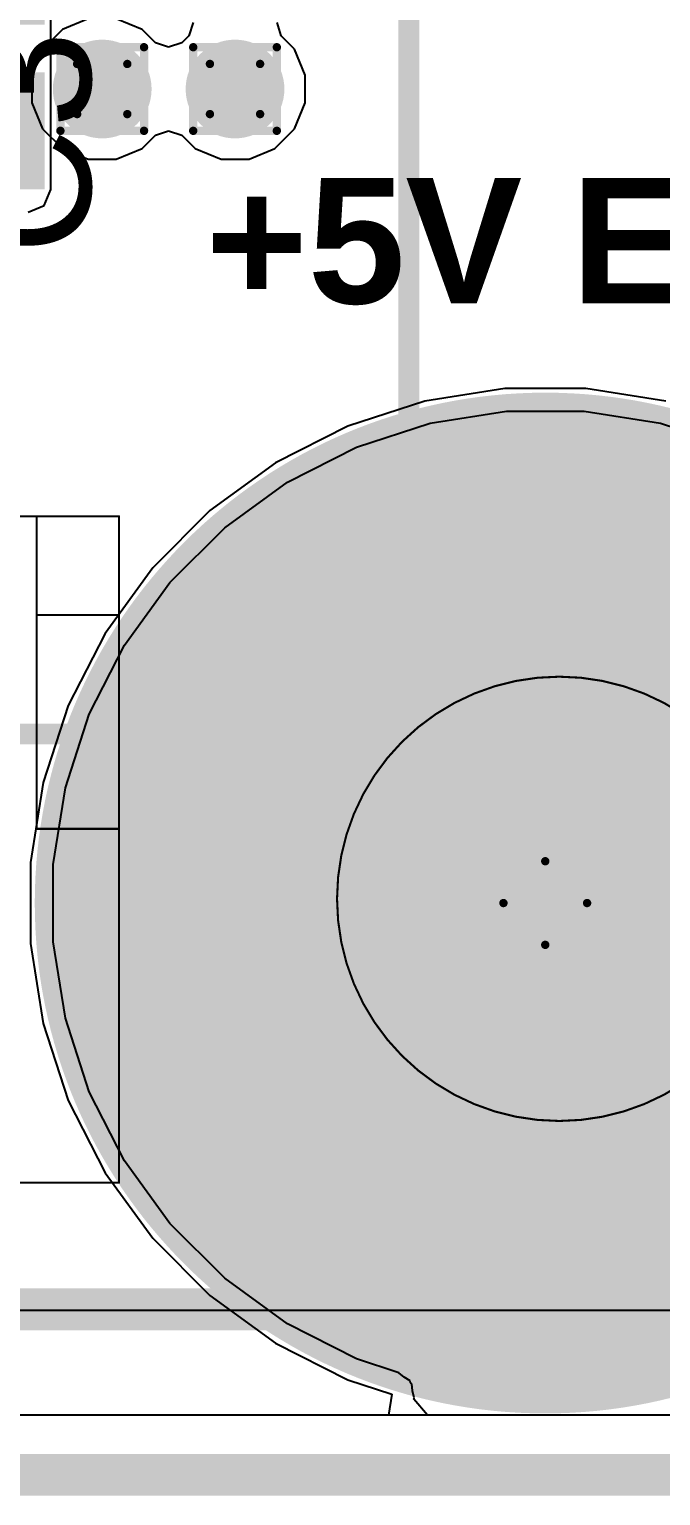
# Model space of a CAD drawing. Header units: inches. Extents: x -6 to 5433, y -4 to 5447.
# Drawn here: x 59.28 to 63.11, y -3.63 to 5.28 of the extents above; entities that cross this region are included whole.
import ezdxf

# ---------------------------------------------------------------- set-up
doc = ezdxf.new("R2010")
doc.units = ezdxf.units.IN
for name, color, linetype in [('Board_outline', 216, 'Continuous'), ('Bottom Layer', 5, 'Continuous'), ('Bottom Overlay', 54, 'Continuous'), ('Bottom Paste', 16, 'Continuous'), ('Bottom Solder', 6, 'Continuous'), ('Dimensions', 6, 'Continuous'), ('Drill Drawing', 1, 'Continuous'), ('Ground', 16, 'Continuous'), ('Mechanical 4', 56, 'Continuous'), ('Multi-Layer', 9, 'Continuous'), ('Pad Holes', 156, 'Continuous'), ('Power', 76, 'Continuous'), ('Top Layer', 1, 'Continuous'), ('Top Overlay', 2, 'Continuous'), ('Top Solder', 216, 'Continuous'), ('Via Holes', 16, 'Continuous')]:
    doc.layers.add(name, color=color, linetype=linetype)
doc.styles.add('Arial', font='', dxfattribs={"height": 0.2})
doc.styles.add('Arial_Bold', font='', dxfattribs={"height": 0.2})
doc.styles.get('Arial').set_extended_font_data('Arial')
doc.styles.get('Arial_Bold').set_extended_font_data('Arial', bold=True)

# ---------------------------------------------------------------- blocks, each defined once
blk = doc.blocks.new('6_TSOP__B_1')
at = {"layer": 'Bottom Layer'}
for points in [[(-1.512, 0.747), (-1.512, 1.255), (-0.813, 1.255), (-0.813, 0.747)], [(0.813, 0.747), (0.813, 1.255), (1.512, 1.255), (1.512, 0.747)], [(-1.512, -0.254), (-1.512, 0.254), (-0.813, 0.254), (-0.813, -0.254)], [(0.813, -0.254), (0.813, 0.254), (1.512, 0.254), (1.512, -0.254)], [(-1.512, -1.255), (-1.512, -0.747), (-0.813, -0.747), (-0.813, -1.255)], [(0.813, -1.255), (0.813, -0.747), (1.512, -0.747), (1.512, -1.255)]]:
    blk.add_hatch(color=5, dxfattribs=at).paths.add_polyline_path(points)
at = {"layer": 'Bottom Paste'}
for points in [[(-1.512, 0.747), (-1.512, 1.255), (-0.813, 1.255), (-0.813, 0.747)], [(0.813, 0.747), (0.813, 1.255), (1.512, 1.255), (1.512, 0.747)], [(-1.512, -0.254), (-1.512, 0.254), (-0.813, 0.254), (-0.813, -0.254)], [(0.813, -0.254), (0.813, 0.254), (1.512, 0.254), (1.512, -0.254)], [(-1.512, -1.255), (-1.512, -0.747), (-0.813, -0.747), (-0.813, -1.255)], [(0.813, -1.255), (0.813, -0.747), (1.512, -0.747), (1.512, -1.255)]]:
    blk.add_hatch(color=16, dxfattribs=at).paths.add_polyline_path(points)
at = {"layer": 'Bottom Solder'}
for points in [[(-1.6136, 0.6454), (-1.6136, 1.3566), (-0.7114, 1.3566), (-0.7114, 0.6454)], [(0.7114, 0.6454), (0.7114, 1.3566), (1.6136, 1.3566), (1.6136, 0.6454)], [(-1.6136, -0.3556), (-1.6136, 0.3556), (-0.7114, 0.3556), (-0.7114, -0.3556)], [(0.7114, -0.3556), (0.7114, 0.3556), (1.6136, 0.3556), (1.6136, -0.3556)], [(-1.6136, -1.3566), (-1.6136, -0.6454), (-0.7114, -0.6454), (-0.7114, -1.3566)], [(0.7114, -1.3566), (0.7114, -0.6454), (1.6136, -0.6454), (1.6136, -1.3566)]]:
    blk.add_hatch(color=6, dxfattribs=at).paths.add_polyline_path(points)
at = {"layer": 'Bottom Overlay'}
for points in [[(-0.6996, 1.5488, 0.127, 0.127, 0), (0.7112, 1.5494, 0.127, 0.127, 0)], [(-0.6996, 1.3716, 0.127, 0.127, 0), (-0.6996, 1.5488, 0.127, 0.127, 0)], [(0.7112, 1.3722, 0.127, 0.127, 0), (0.7112, 1.5494, 0.127, 0.127, 0)], [(-1.8034, -1.143, 0.127, 0.127, 0), (-1.8034, -0.889, 0.127, 0.127, 0)], [(-1.8034, -0.889, 0.127, 0.127, 0), (-1.6764, -1.016, 0.127, 0.127, 0)], [(-1.8034, -1.143, 0.127, 0.127, 0), (-1.6764, -1.016, 0.127, 0.127, 0)], [(-0.6996, -1.5488, 0.127, 0.127, 0), (-0.6996, -1.3716, 0.127, 0.127, 0)], [(0.7112, -1.5494, 0.127, 0.127, 0), (0.7112, -1.3722, 0.127, 0.127, 0)], [(-0.6996, -1.5488, 0.127, 0.127, 0), (0.7112, -1.5494, 0.127, 0.127, 0)]]:
    blk.add_lwpolyline(points, format="xyseb", dxfattribs=at)
for points in [[(-0.7313, 1.5488, 0.0635, 0.0635, 1), (-0.6678, 1.5488, 0.0635, 0.0635, 1)], [(-0.7313, 1.5488, 0.0635, 0.0635, 1), (-0.6678, 1.5488, 0.0635, 0.0635, 1)], [(0.6794, 1.5494, 0.0635, 0.0635, 1), (0.7429, 1.5494, 0.0635, 0.0635, 1)], [(0.6794, 1.5494, 0.0635, 0.0635, 1), (0.7429, 1.5494, 0.0635, 0.0635, 1)], [(-0.7313, 1.3716, 0.0635, 0.0635, 1), (-0.6678, 1.3716, 0.0635, 0.0635, 1)], [(0.6794, 1.3722, 0.0635, 0.0635, 1), (0.7429, 1.3722, 0.0635, 0.0635, 1)], [(-1.8352, -0.889, 0.0635, 0.0635, 1), (-1.7716, -0.889, 0.0635, 0.0635, 1)], [(-1.8352, -0.889, 0.0635, 0.0635, 1), (-1.7716, -0.889, 0.0635, 0.0635, 1)], [(-1.7082, -1.016, 0.0635, 0.0635, 1), (-1.6446, -1.016, 0.0635, 0.0635, 1)], [(-1.7082, -1.016, 0.0635, 0.0635, 1), (-1.6446, -1.016, 0.0635, 0.0635, 1)], [(-1.8352, -1.143, 0.0635, 0.0635, 1), (-1.7716, -1.143, 0.0635, 0.0635, 1)], [(-1.8352, -1.143, 0.0635, 0.0635, 1), (-1.7716, -1.143, 0.0635, 0.0635, 1)], [(-0.7313, -1.3716, 0.0635, 0.0635, 1), (-0.6678, -1.3716, 0.0635, 0.0635, 1)], [(0.6794, -1.3722, 0.0635, 0.0635, 1), (0.7429, -1.3722, 0.0635, 0.0635, 1)], [(-0.7313, -1.5488, 0.0635, 0.0635, 1), (-0.6678, -1.5488, 0.0635, 0.0635, 1)], [(-0.7313, -1.5488, 0.0635, 0.0635, 1), (-0.6678, -1.5488, 0.0635, 0.0635, 1)], [(0.6794, -1.5494, 0.0635, 0.0635, 1), (0.7429, -1.5494, 0.0635, 0.0635, 1)], [(0.6794, -1.5494, 0.0635, 0.0635, 1), (0.7429, -1.5494, 0.0635, 0.0635, 1)]]:
    blk.add_lwpolyline(points, format="xyseb", close=True, dxfattribs=at)
blk = doc.blocks.new('S______153')
at = {"layer": 'Bottom Layer'}
h = blk.add_hatch(color=5, dxfattribs=at)
edge = h.paths.add_edge_path()
edge.add_arc((0, 0), 3, 0, 360)
at = {"layer": 'Bottom Solder'}
h = blk.add_hatch(color=6, dxfattribs=at)
edge = h.paths.add_edge_path()
edge.add_arc((0, 0), 3.1016, 0, 360)
at = {"layer": 'Ground'}
h = blk.add_hatch(color=16, dxfattribs=at)
edge = h.paths.add_edge_path()
edge.add_arc((0, 0), 3, 0, 360)
at = {"layer": 'Multi-Layer'}
h = blk.add_hatch(color=9, dxfattribs=at)
edge = h.paths.add_edge_path()
edge.add_arc((0, 0), 3, 0, 360)
at = {"layer": 'Pad Holes'}
h = blk.add_hatch(color=7, dxfattribs=at)
edge = h.paths.add_edge_path()
edge.add_arc((0, 0), 1.85, 0, 360)
at = {"layer": 'Power'}
h = blk.add_hatch(color=76, dxfattribs=at)
edge = h.paths.add_edge_path()
edge.add_arc((0, 0), 3, 0, 360)
at = {"layer": 'Top Layer'}
h = blk.add_hatch(color=1, dxfattribs=at)
edge = h.paths.add_edge_path()
edge.add_arc((0, 0), 3, 0, 360)
at = {"layer": 'Top Solder'}
h = blk.add_hatch(color=216, dxfattribs=at)
edge = h.paths.add_edge_path()
edge.add_arc((0, 0), 3.1016, 0, 360)

msp = doc.modelspace()

# ---------------------------------------------------------------- hatches: boundary and pattern name
at = {"layer": 'Bottom Layer'}
h = msp.add_hatch(color=5, dxfattribs=at)
edge = h.paths.add_edge_path()
edge.add_arc((59.7206, 4.9162), 0.3, 0, 360)
h = msp.add_hatch(color=5, dxfattribs=at)
edge = h.paths.add_edge_path()
edge.add_arc((60.5274, 4.9162), 0.3, 0, 360)
at = {"layer": 'Ground'}
h = msp.add_hatch(color=16, dxfattribs=at)
edge = h.paths.add_edge_path()
edge.add_arc((59.7206, 4.9162), 0.3, 0, 360)
h = msp.add_hatch(color=16, dxfattribs=at)
edge = h.paths.add_edge_path()
edge.add_arc((60.5274, 4.9162), 0.3, 0, 360)
at = {"layer": 'Power'}
h = msp.add_hatch(color=76, dxfattribs=at)
edge = h.paths.add_edge_path()
edge.add_arc((59.7206, 4.9162), 0.3, 0, 360)
h = msp.add_hatch(color=76, dxfattribs=at)
edge = h.paths.add_edge_path()
edge.add_arc((60.5274, 4.9162), 0.3, 0, 360)
at = {"layer": 'Top Layer'}
h = msp.add_hatch(color=1, dxfattribs=at)
edge = h.paths.add_edge_path()
edge.add_arc((59.7206, 4.9162), 0.3, 0, 360)
h = msp.add_hatch(color=1, dxfattribs=at)
edge = h.paths.add_edge_path()
edge.add_arc((60.5274, 4.9162), 0.3, 0, 360)
at = {"layer": 'Via Holes'}
h = msp.add_hatch(color=7, dxfattribs=at)
edge = h.paths.add_edge_path()
edge.add_arc((59.7206, 4.9162), 0.15, 0, 360)
h = msp.add_hatch(color=7, dxfattribs=at)
edge = h.paths.add_edge_path()
edge.add_arc((60.5274, 4.9162), 0.15, 0, 360)

# ---------------------------------------------------------------- linework, layer by layer
at = {"layer": 'Board_outline'}
for points in [[(64.2634, -0.0306, 0.127, 0.127, 1), (60.5614, -0.0306, 0.127, 0.127, 1)], [(60.5297, -0.0306, 0.0635, 0.0635, 1), (60.5932, -0.0306, 0.0635, 0.0635, 1)]]:
    msp.add_lwpolyline(points, format="xyseb", close=True, dxfattribs=at)
msp.add_lwpolyline([(-4.9266, -3.505, 0.254, 0.254, 0), (66.0734, -3.505, 0.254, 0.254, 0)], format="xyseb", dxfattribs=at)
at = {"layer": 'Bottom Layer'}
for p, q in [((59.4075, 4.3053), (59.4075, 5.9172)), ((59.3673, 4.2081), (59.4075, 4.3053)), ((59.2701, 4.1678), (59.3673, 4.2081)), ((62.1663, 3.0964), (61.6802, 3.0194)), ((62.6585, 3.0964), (62.1663, 3.0964)), ((63.1446, 3.0194), (62.6585, 3.0964)), ((61.6802, 3.0194), (61.212, 2.8673)), ((61.7123, 2.8853), (62.1771, 2.9589)), ((62.1771, 2.9589), (62.6477, 2.9589)), ((62.6477, 2.9589), (63.1125, 2.8853)), ((61.212, 2.8673), (60.7735, 2.6438)), ((61.2648, 2.7399), (61.7123, 2.8853)), ((63.1125, 2.8853), (63.56, 2.7399)), ((60.8455, 2.5262), (61.2648, 2.7399)), ((60.7735, 2.6438), (60.3753, 2.3545)), ((60.4649, 2.2496), (60.8455, 2.5262)), ((60.3753, 2.3545), (60.0273, 2.0065)), ((60.1321, 1.9169), (60.4649, 2.2496)), ((60.0273, 2.0065), (59.738, 1.6083)), ((59.8555, 1.5362), (60.1321, 1.9169)), ((59.738, 1.6083), (59.5145, 1.1697)), ((59.6419, 1.1169), (59.8555, 1.5362)), ((59.5145, 1.1697), (59.3624, 0.7016)), ((59.4965, 0.6694), (59.6419, 1.1169)), ((59.3624, 0.7016), (59.2854, 0.2155)), ((59.4229, 0.2046), (59.4965, 0.6694)), ((59.2854, 0.2155), (59.2854, -0.2767)), ((59.4229, -0.2659), (59.4229, 0.2046)), ((59.4965, -0.7307), (59.4229, -0.2659)), ((59.2854, -0.2767), (59.3624, -0.7629)), ((59.3624, -0.7629), (59.5145, -1.231)), ((59.6419, -1.1782), (59.4965, -0.7307)), ((59.5145, -1.231), (59.738, -1.6696)), ((59.8555, -1.5975), (59.6419, -1.1782)), ((60.1321, -1.9782), (59.8555, -1.5975)), ((59.738, -1.6696), (60.0273, -2.0678)), ((60.4648, -2.3109), (60.1321, -1.9782)), ((60.0273, -2.0678), (60.3753, -2.4158)), ((60.8455, -2.5875), (60.4648, -2.3109)), ((60.3753, -2.4158), (60.7735, -2.7051)), ((61.2648, -2.8012), (60.8455, -2.5875)), ((60.7735, -2.7051), (61.212, -2.9286)), ((61.522, -2.8847), (61.2648, -2.8012)), ((61.212, -2.9286), (61.4796, -3.0155)), ((61.5544, -2.9124), (61.522, -2.8847)), ((61.5908, -2.9347), (61.5544, -2.9124)), ((61.5934, -2.9457), (61.5908, -2.9347)), ((61.4796, -3.0155), (61.4594, -3.1425)), ((61.602, -2.9531), (61.5934, -2.9457)), ((61.6054, -2.9955), (61.602, -2.9531)), ((61.6153, -3.037), (61.6054, -2.9955)), ((61.6139, -3.0459), (61.6153, -3.037)), ((61.6964, -3.1425), (61.6139, -3.0459)), ((61.4594, -3.1425), (55.5053, -3.1425)), ((63.1284, -3.1425), (61.6964, -3.1425))]:
    msp.add_line(p, q, dxfattribs=at)
at = {"layer": 'Dimensions'}
for points in [[(61.5832, 0.9965, 0.127, 0.127, 0), (61.5832, 29.995, 0.127, 0.127, 0)], [(32.5832, 0.9965, 0.127, 0.127, 0), (61.5832, 0.9965, 0.127, 0.127, 0)]]:
    msp.add_lwpolyline(points, format="xyseb", dxfattribs=at)
msp.add_lwpolyline([(61.5515, 0.9965, 0.0635, 0.0635, 1), (61.615, 0.9965, 0.0635, 0.0635, 1)], format="xyseb", close=True, dxfattribs=at)
msp.add_lwpolyline([(61.5515, 0.9965, 0.0635, 0.0635, 1), (61.615, 0.9965, 0.0635, 0.0635, 1)], format="xyseb", close=True, dxfattribs=at)
at = {"layer": 'Drill Drawing'}
for points in [[(59.4666, 5.1702, 0.0508, 0.0508, 0), (59.9746, 5.1702, 0.0508, 0.0508, 0)], [(59.4666, 4.6622, 0.0508, 0.0508, 0), (59.4666, 5.1702, 0.0508, 0.0508, 0)], [(59.9746, 4.6622, 0.0508, 0.0508, 0), (59.9746, 5.1702, 0.0508, 0.0508, 0)], [(60.2734, 5.1702, 0.0508, 0.0508, 0), (60.7814, 5.1702, 0.0508, 0.0508, 0)], [(60.2734, 4.6622, 0.0508, 0.0508, 0), (60.2734, 5.1702, 0.0508, 0.0508, 0)], [(60.7814, 4.6622, 0.0508, 0.0508, 0), (60.7814, 5.1702, 0.0508, 0.0508, 0)], [(59.5682, 5.0686, 0.0508, 0.0508, 0), (59.873, 5.0686, 0.0508, 0.0508, 0)], [(59.5682, 4.7638, 0.0508, 0.0508, 0), (59.5682, 5.0686, 0.0508, 0.0508, 0)], [(59.873, 4.7638, 0.0508, 0.0508, 0), (59.873, 5.0686, 0.0508, 0.0508, 0)], [(60.375, 5.0686, 0.0508, 0.0508, 0), (60.6798, 5.0686, 0.0508, 0.0508, 0)], [(60.375, 4.7638, 0.0508, 0.0508, 0), (60.375, 5.0686, 0.0508, 0.0508, 0)], [(60.6798, 4.7638, 0.0508, 0.0508, 0), (60.6798, 5.0686, 0.0508, 0.0508, 0)], [(59.5682, 4.7638, 0.0508, 0.0508, 0), (59.873, 4.7638, 0.0508, 0.0508, 0)], [(60.375, 4.7638, 0.0508, 0.0508, 0), (60.6798, 4.7638, 0.0508, 0.0508, 0)], [(59.4666, 4.6622, 0.0508, 0.0508, 0), (59.9746, 4.6622, 0.0508, 0.0508, 0)], [(60.2734, 4.6622, 0.0508, 0.0508, 0), (60.7814, 4.6622, 0.0508, 0.0508, 0)], [(62.1584, -0.0306, 0.0508, 0.0508, 0), (62.4124, 0.2234, 0.0508, 0.0508, 0)], [(62.4124, 0.2234, 0.0508, 0.0508, 0), (62.6664, -0.0306, 0.0508, 0.0508, 0)], [(62.1584, -0.0306, 0.0508, 0.0508, 0), (62.4124, -0.2846, 0.0508, 0.0508, 0)], [(62.4124, -0.2846, 0.0508, 0.0508, 0), (62.6664, -0.0306, 0.0508, 0.0508, 0)]]:
    msp.add_lwpolyline(points, format="xyseb", dxfattribs=at)
for points in [[(59.4539, 5.1702, 0.0254, 0.0254, 1), (59.4793, 5.1702, 0.0254, 0.0254, 1)], [(59.4539, 5.1702, 0.0254, 0.0254, 1), (59.4793, 5.1702, 0.0254, 0.0254, 1)], [(59.9619, 5.1702, 0.0254, 0.0254, 1), (59.9873, 5.1702, 0.0254, 0.0254, 1)], [(59.9619, 5.1702, 0.0254, 0.0254, 1), (59.9873, 5.1702, 0.0254, 0.0254, 1)], [(60.2607, 5.1702, 0.0254, 0.0254, 1), (60.2861, 5.1702, 0.0254, 0.0254, 1)], [(60.2607, 5.1702, 0.0254, 0.0254, 1), (60.2861, 5.1702, 0.0254, 0.0254, 1)], [(60.7687, 5.1702, 0.0254, 0.0254, 1), (60.7941, 5.1702, 0.0254, 0.0254, 1)], [(60.7687, 5.1702, 0.0254, 0.0254, 1), (60.7941, 5.1702, 0.0254, 0.0254, 1)], [(59.5555, 5.0686, 0.0254, 0.0254, 1), (59.5809, 5.0686, 0.0254, 0.0254, 1)], [(59.5555, 5.0686, 0.0254, 0.0254, 1), (59.5809, 5.0686, 0.0254, 0.0254, 1)], [(59.8603, 5.0686, 0.0254, 0.0254, 1), (59.8857, 5.0686, 0.0254, 0.0254, 1)], [(59.8603, 5.0686, 0.0254, 0.0254, 1), (59.8857, 5.0686, 0.0254, 0.0254, 1)], [(60.3623, 5.0686, 0.0254, 0.0254, 1), (60.3877, 5.0686, 0.0254, 0.0254, 1)], [(60.3623, 5.0686, 0.0254, 0.0254, 1), (60.3877, 5.0686, 0.0254, 0.0254, 1)], [(60.6671, 5.0686, 0.0254, 0.0254, 1), (60.6925, 5.0686, 0.0254, 0.0254, 1)], [(60.6671, 5.0686, 0.0254, 0.0254, 1), (60.6925, 5.0686, 0.0254, 0.0254, 1)], [(59.5555, 4.7638, 0.0254, 0.0254, 1), (59.5809, 4.7638, 0.0254, 0.0254, 1)], [(59.5555, 4.7638, 0.0254, 0.0254, 1), (59.5809, 4.7638, 0.0254, 0.0254, 1)], [(59.8603, 4.7638, 0.0254, 0.0254, 1), (59.8857, 4.7638, 0.0254, 0.0254, 1)], [(59.8603, 4.7638, 0.0254, 0.0254, 1), (59.8857, 4.7638, 0.0254, 0.0254, 1)], [(60.3623, 4.7638, 0.0254, 0.0254, 1), (60.3877, 4.7638, 0.0254, 0.0254, 1)], [(60.3623, 4.7638, 0.0254, 0.0254, 1), (60.3877, 4.7638, 0.0254, 0.0254, 1)], [(60.6671, 4.7638, 0.0254, 0.0254, 1), (60.6925, 4.7638, 0.0254, 0.0254, 1)], [(60.6671, 4.7638, 0.0254, 0.0254, 1), (60.6925, 4.7638, 0.0254, 0.0254, 1)], [(59.4539, 4.6622, 0.0254, 0.0254, 1), (59.4793, 4.6622, 0.0254, 0.0254, 1)], [(59.4539, 4.6622, 0.0254, 0.0254, 1), (59.4793, 4.6622, 0.0254, 0.0254, 1)], [(59.9619, 4.6622, 0.0254, 0.0254, 1), (59.9873, 4.6622, 0.0254, 0.0254, 1)], [(59.9619, 4.6622, 0.0254, 0.0254, 1), (59.9873, 4.6622, 0.0254, 0.0254, 1)], [(60.2607, 4.6622, 0.0254, 0.0254, 1), (60.2861, 4.6622, 0.0254, 0.0254, 1)], [(60.2607, 4.6622, 0.0254, 0.0254, 1), (60.2861, 4.6622, 0.0254, 0.0254, 1)], [(60.7687, 4.6622, 0.0254, 0.0254, 1), (60.7941, 4.6622, 0.0254, 0.0254, 1)], [(60.7687, 4.6622, 0.0254, 0.0254, 1), (60.7941, 4.6622, 0.0254, 0.0254, 1)], [(62.3997, 0.2234, 0.0254, 0.0254, 1), (62.4251, 0.2234, 0.0254, 0.0254, 1)], [(62.3997, 0.2234, 0.0254, 0.0254, 1), (62.4251, 0.2234, 0.0254, 0.0254, 1)], [(62.1457, -0.0306, 0.0254, 0.0254, 1), (62.1711, -0.0306, 0.0254, 0.0254, 1)], [(62.1457, -0.0306, 0.0254, 0.0254, 1), (62.1711, -0.0306, 0.0254, 0.0254, 1)], [(62.6537, -0.0306, 0.0254, 0.0254, 1), (62.6791, -0.0306, 0.0254, 0.0254, 1)], [(62.6537, -0.0306, 0.0254, 0.0254, 1), (62.6791, -0.0306, 0.0254, 0.0254, 1)], [(62.3997, -0.2846, 0.0254, 0.0254, 1), (62.4251, -0.2846, 0.0254, 0.0254, 1)], [(62.3997, -0.2846, 0.0254, 0.0254, 1), (62.4251, -0.2846, 0.0254, 0.0254, 1)]]:
    msp.add_lwpolyline(points, format="xyseb", close=True, dxfattribs=at)
at = {"layer": 'Ground'}
for p, q in [((59.4787, 5.2782), (59.3586, 5.1581)), ((59.6356, 5.3432), (59.4787, 5.2782)), ((59.9624, 5.2782), (59.8055, 5.3432)), ((60.044, 5.1967), (59.9624, 5.2782)), ((60.2724, 5.3197), (60.247, 5.2396)), ((60.8079, 5.2396), (60.7825, 5.3197)), ((60.124, 5.1713), (60.044, 5.1967)), ((60.204, 5.1967), (60.124, 5.1713)), ((60.247, 5.2396), (60.204, 5.1967)), ((60.8894, 5.1581), (60.8079, 5.2396)), ((59.3586, 5.1581), (59.2936, 5.0011)), ((60.9544, 5.0011), (60.8894, 5.1581)), ((59.2936, 5.0011), (59.2936, 4.8313)), ((60.9544, 4.8313), (60.9544, 5.0011)), ((59.2936, 4.8313), (59.3586, 4.6743)), ((60.8894, 4.6743), (60.9544, 4.8313)), ((59.3586, 4.6743), (59.4787, 4.5542)), ((59.9624, 4.5542), (60.044, 4.6358)), ((60.044, 4.6358), (60.124, 4.6612)), ((60.124, 4.6612), (60.204, 4.6358)), ((60.204, 4.6358), (60.2856, 4.5542)), ((60.7693, 4.5542), (60.8894, 4.6743)), ((59.4787, 4.5542), (59.6356, 4.4892)), ((59.8055, 4.4892), (59.9624, 4.5542)), ((60.2856, 4.5542), (60.4425, 4.4892)), ((60.6124, 4.4892), (60.7693, 4.5542)), ((59.6356, 4.4892), (59.8055, 4.4892)), ((60.4425, 4.4892), (60.6124, 4.4892)), ((66.1007, -3.1425), (58.555, -3.1425))]:
    msp.add_line(p, q, dxfattribs=at)
at = {"layer": 'Mechanical 4'}
for points in [[(46.5722, 2.3201, 0.0127, 0.0127, 0), (59.8222, 2.3201, 0.0127, 0.0127, 0)], [(59.3222, 0.4201, 0.0127, 0.0127, 0), (59.3222, 2.3201, 0.0127, 0.0127, 0)], [(59.8222, -1.7299, 0.0127, 0.0127, 0), (59.8222, 2.3201, 0.0127, 0.0127, 0)], [(59.3222, 1.7201, 0.0127, 0.0127, 0), (59.8222, 1.7201, 0.0127, 0.0127, 0)], [(59.3222, 0.4201, 0.0127, 0.0127, 0), (59.8222, 0.4201, 0.0127, 0.0127, 0)], [(46.5722, -1.7299, 0.0127, 0.0127, 0), (59.8222, -1.7299, 0.0127, 0.0127, 0)], [(-2.5, -2.5, 0.254, 0.254, 0), (67.5, -2.5, 0.254, 0.254, 0)], [(-2.5028, -2.505, 0.0127, 0.0127, 0), (67.4972, -2.505, 0.0127, 0.0127, 0)]]:
    msp.add_lwpolyline(points, format="xyseb", dxfattribs=at)
for points in [[(59.3191, 2.3201, 0.00635, 0.00635, 1), (59.3254, 2.3201, 0.00635, 0.00635, 1)], [(59.8191, 2.3201, 0.00635, 0.00635, 1), (59.8254, 2.3201, 0.00635, 0.00635, 1)], [(59.8191, 2.3201, 0.00635, 0.00635, 1), (59.8254, 2.3201, 0.00635, 0.00635, 1)], [(59.3191, 1.7201, 0.00635, 0.00635, 1), (59.3254, 1.7201, 0.00635, 0.00635, 1)], [(59.8191, 1.7201, 0.00635, 0.00635, 1), (59.8254, 1.7201, 0.00635, 0.00635, 1)], [(63.85, 0, 0.254, 0.254, 1), (61.15, 0, 0.254, 0.254, 1)], [(63.8472, -0.005, 0.0127, 0.0127, 1), (61.1472, -0.005, 0.0127, 0.0127, 1)], [(59.3191, 0.4201, 0.00635, 0.00635, 1), (59.3254, 0.4201, 0.00635, 0.00635, 1)], [(59.3191, 0.4201, 0.00635, 0.00635, 1), (59.3254, 0.4201, 0.00635, 0.00635, 1)], [(59.8191, 0.4201, 0.00635, 0.00635, 1), (59.8254, 0.4201, 0.00635, 0.00635, 1)], [(61.0865, 0, 0.127, 0.127, 1), (61.2135, 0, 0.127, 0.127, 1)], [(61.144, -0.005, 0.00635, 0.00635, 1), (61.1504, -0.005, 0.00635, 0.00635, 1)], [(59.8191, -1.7299, 0.00635, 0.00635, 1), (59.8254, -1.7299, 0.00635, 0.00635, 1)], [(59.8191, -1.7299, 0.00635, 0.00635, 1), (59.8254, -1.7299, 0.00635, 0.00635, 1)]]:
    msp.add_lwpolyline(points, format="xyseb", close=True, dxfattribs=at)
at = {"layer": 'Power'}
for p, q in [((62.1663, 3.0964), (61.6802, 3.0194)), ((62.6585, 3.0964), (62.1663, 3.0964)), ((63.1446, 3.0194), (62.6585, 3.0964)), ((61.6802, 3.0194), (61.212, 2.8673)), ((61.212, 2.8673), (60.7735, 2.6438)), ((60.7735, 2.6438), (60.3753, 2.3545)), ((60.3753, 2.3545), (60.0273, 2.0065)), ((60.0273, 2.0065), (59.738, 1.6083)), ((59.738, 1.6083), (59.5145, 1.1697)), ((59.5145, 1.1697), (59.3624, 0.7016)), ((59.3624, 0.7016), (59.2854, 0.2155)), ((59.2854, 0.2155), (59.2854, -0.2767)), ((59.2854, -0.2767), (59.3624, -0.7629)), ((59.3624, -0.7629), (59.5145, -1.231)), ((59.5145, -1.231), (59.738, -1.6696)), ((59.738, -1.6696), (60.0273, -2.0678)), ((60.0273, -2.0678), (60.3753, -2.4158)), ((60.3753, -2.4158), (60.7735, -2.7051)), ((60.7735, -2.7051), (61.212, -2.9286)), ((61.212, -2.9286), (61.4796, -3.0155)), ((61.4796, -3.0155), (61.4594, -3.1425)), ((61.4594, -3.1425), (56.2319, -3.1425))]:
    msp.add_line(p, q, dxfattribs=at)
at = {"layer": 'Top Layer'}
for p, q in [((62.1663, 3.0964), (61.6802, 3.0194)), ((62.6585, 3.0964), (62.1663, 3.0964)), ((63.1446, 3.0194), (62.6585, 3.0964)), ((61.6802, 3.0194), (61.212, 2.8673)), ((61.7123, 2.8853), (62.1771, 2.9589)), ((62.1771, 2.9589), (62.6477, 2.9589)), ((62.6477, 2.9589), (63.1125, 2.8853)), ((61.212, 2.8673), (60.7735, 2.6438)), ((61.2648, 2.7399), (61.7123, 2.8853)), ((63.1125, 2.8853), (63.56, 2.7399)), ((60.8455, 2.5262), (61.2648, 2.7399)), ((60.7735, 2.6438), (60.3753, 2.3545)), ((60.4649, 2.2496), (60.8455, 2.5262)), ((60.3753, 2.3545), (60.0273, 2.0065)), ((60.1321, 1.9169), (60.4649, 2.2496)), ((60.0273, 2.0065), (59.738, 1.6083)), ((59.8555, 1.5362), (60.1321, 1.9169)), ((59.738, 1.6083), (59.5145, 1.1697)), ((59.6419, 1.1169), (59.8555, 1.5362)), ((59.5145, 1.1697), (59.3624, 0.7016)), ((59.4965, 0.6694), (59.6419, 1.1169)), ((59.3624, 0.7016), (59.2854, 0.2155)), ((59.4229, 0.2046), (59.4965, 0.6694)), ((59.2854, 0.2155), (59.2854, -0.2767)), ((59.4229, -0.2659), (59.4229, 0.2046)), ((59.4965, -0.7307), (59.4229, -0.2659)), ((59.2854, -0.2767), (59.3624, -0.7629)), ((59.3624, -0.7629), (59.5145, -1.231)), ((59.6419, -1.1782), (59.4965, -0.7307)), ((59.5145, -1.231), (59.738, -1.6696)), ((59.8555, -1.5975), (59.6419, -1.1782)), ((60.1321, -1.9782), (59.8555, -1.5975)), ((59.738, -1.6696), (60.0273, -2.0678)), ((60.4648, -2.3109), (60.1321, -1.9782)), ((60.0273, -2.0678), (60.3753, -2.4158)), ((60.8455, -2.5875), (60.4648, -2.3109)), ((60.3753, -2.4158), (60.7735, -2.7051)), ((61.2648, -2.8012), (60.8455, -2.5875)), ((60.7735, -2.7051), (61.212, -2.9286)), ((61.522, -2.8847), (61.2648, -2.8012)), ((61.212, -2.9286), (61.4796, -3.0155)), ((61.5544, -2.9124), (61.522, -2.8847)), ((61.5908, -2.9347), (61.5544, -2.9124)), ((61.5934, -2.9457), (61.5908, -2.9347)), ((61.4796, -3.0155), (61.4594, -3.1425)), ((61.602, -2.9531), (61.5934, -2.9457)), ((61.6054, -2.9955), (61.602, -2.9531)), ((61.6153, -3.037), (61.6054, -2.9955)), ((61.6139, -3.0459), (61.6153, -3.037)), ((61.6964, -3.1425), (61.6139, -3.0459)), ((61.4594, -3.1425), (55.4576, -3.1425)), ((63.1284, -3.1425), (61.6964, -3.1425))]:
    msp.add_line(p, q, dxfattribs=at)

# ---------------------------------------------------------------- block references
msp.add_blockref('6_TSOP__B_1', (57.7581, 5.6632))
at = {"rotation": 180}
msp.add_blockref('S______153', (62.4124, -0.0306), dxfattribs=at)

# ---------------------------------------------------------------- texts
at = {"layer": 'Top Overlay'}
for s, rotation, style, p in [('C3', 90, 'Arial', (59.651, 3.9096)), ('+5V ESC', 360, 'Arial_Bold', (60.3486, 3.6129))]:
    msp.add_text(s, height=0.762, rotation=rotation, dxfattribs=dict(at, style=style)).set_placement(p)

doc.saveas('drawing.dxf')
